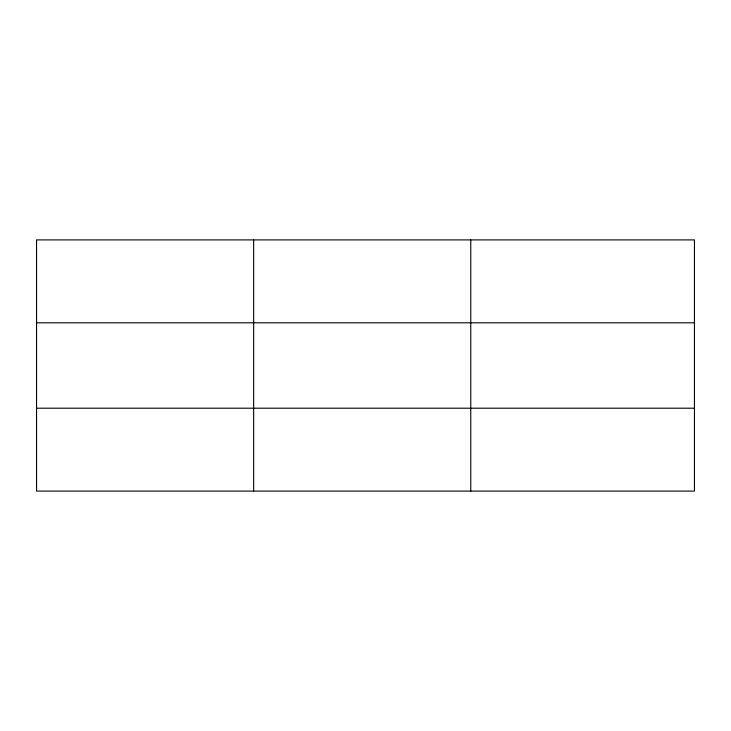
<?xml version="1.0" encoding="UTF-8"?>
<svg xmlns="http://www.w3.org/2000/svg" width="731" height="731" viewBox="0 0 731 731"><rect width="100%" height="100%" fill="white"/><g stroke="black" fill="none" stroke-linecap="round" stroke-linejoin="round"><path stroke-width="1.1" d="M253.657 491.095L253.657 239.905M470.764 491.095L470.764 239.905M36.55 322.8L694.45 322.8M36.55 408.2L694.45 408.2M694.45 449.647L694.45 491.095L36.55 491.095L36.55 239.905L694.45 239.905L694.45 449.647"/></g></svg>
